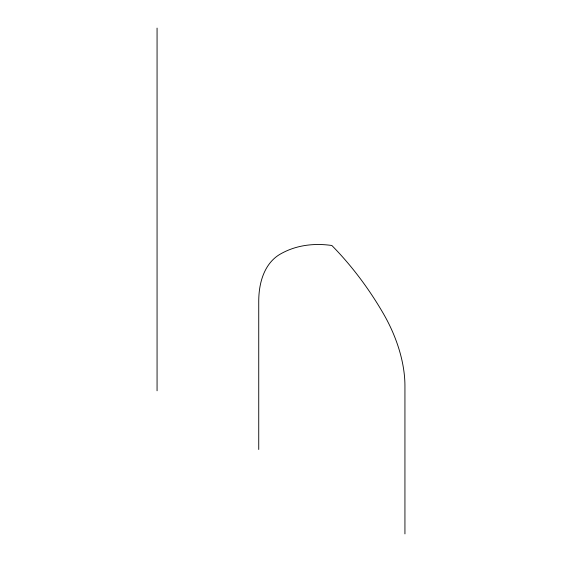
<?xml version="1.0" encoding="UTF-8"?>
<svg xmlns="http://www.w3.org/2000/svg" width="562" height="562" viewBox="0 0 562 562"><rect width="100%" height="100%" fill="white"/><g stroke="black" fill="none" stroke-linecap="round" stroke-linejoin="round"><path stroke-width="0.84" d="M404.935 533.9L404.935 385.918A103.373 59.684 60 0 0 383.523 313.87A206.753 119.369 60 0 0 331.84 245.489A206.753 119.369 60 0 0 280.15 254.186A103.373 59.684 60 0 0 258.738 301.513L258.738 449.495M157.065 28.1L157.065 390.794"/></g></svg>
